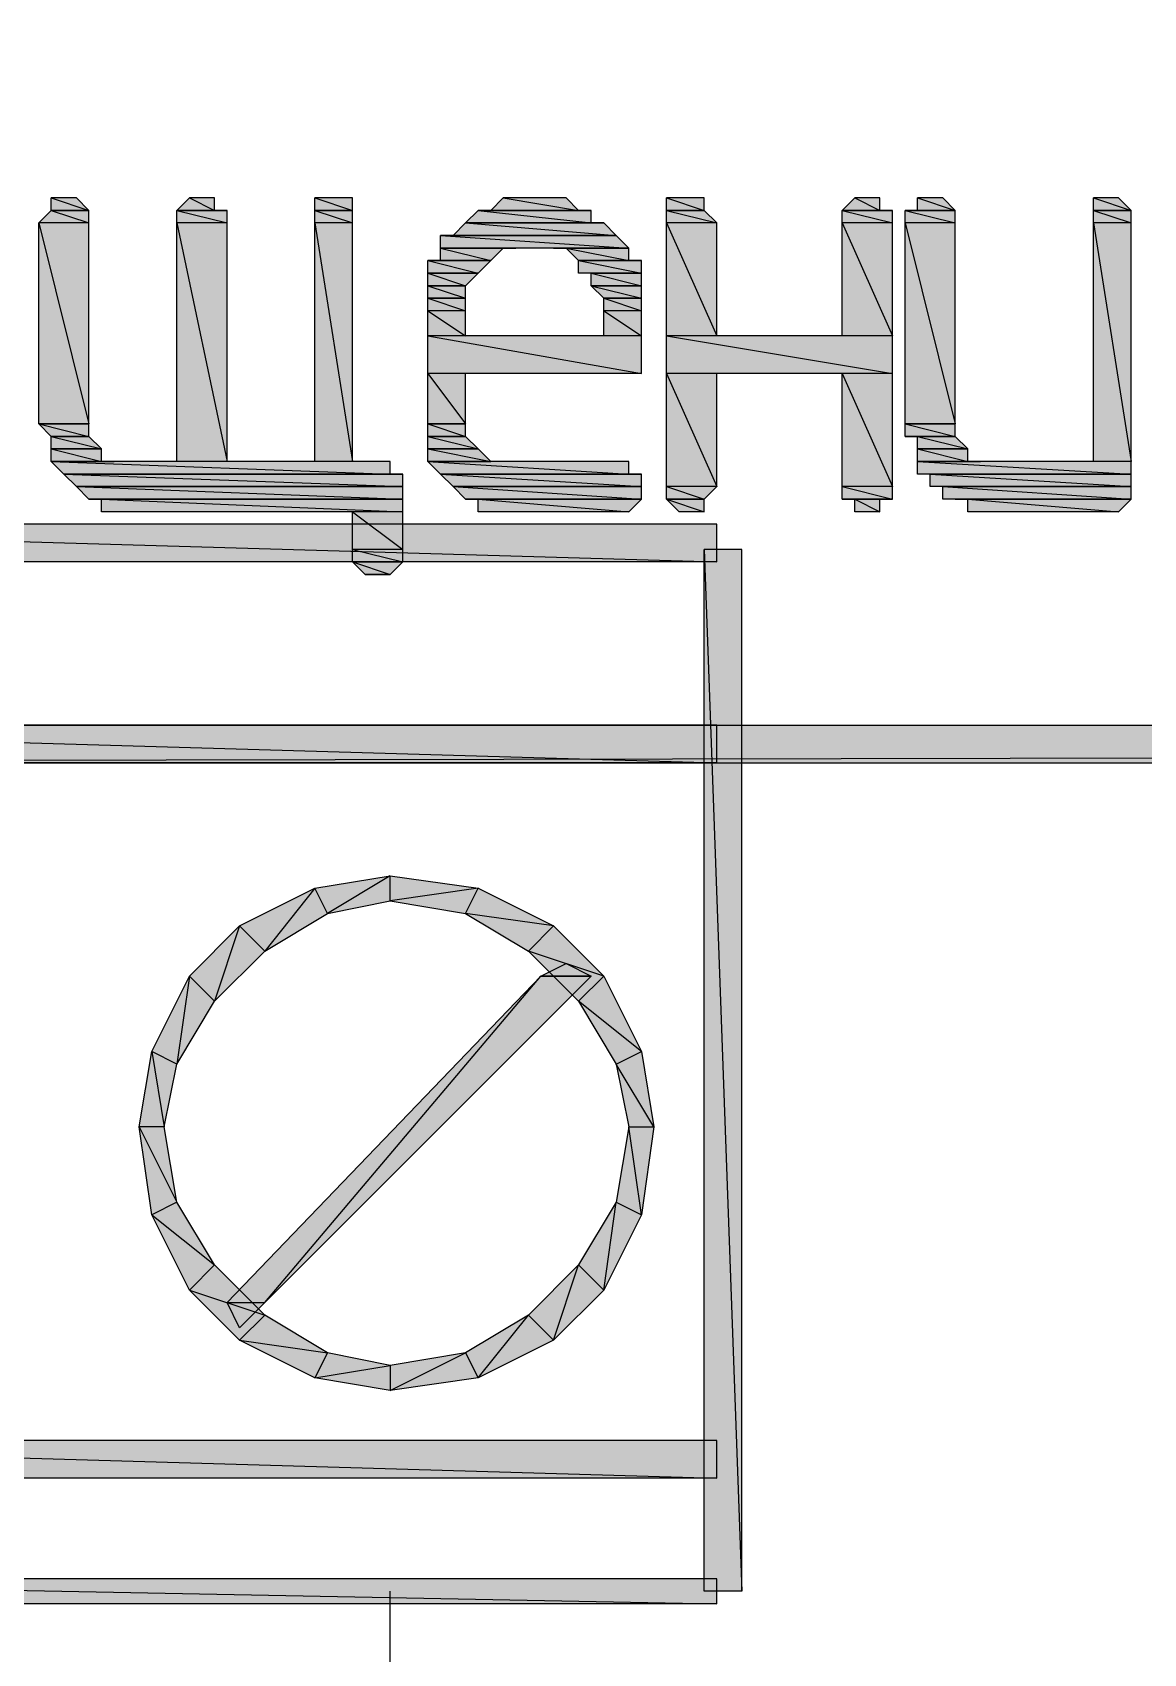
# Model space of a CAD drawing. Header units: millimetres. Extents: x 0 to 420, y 0 to 297.
# Drawn here: x 266.68 to 270.43, y 128.48 to 133.95 of the extents above; entities that cross this region are included whole.
import ezdxf

# ---------------------------------------------------------------- set-up
doc = ezdxf.new("R2010")
doc.units = ezdxf.units.MM
doc.layers.get('0').update_dxf_attribs({"linetype": 'CONTINUOUS'})

msp = doc.modelspace()

# ---------------------------------------------------------------- hatches: boundary and pattern name
at = {"true_color": 0x000007}
h = msp.add_hatch(color=0, dxfattribs=at)
h.paths.add_polyline_path([(261.874, 155.024667), (262.001, 154.897667), (335.110667, 155.024667)], flags=0)
h.paths.add_polyline_path([(262.001, 154.897667), (335.110667, 155.024667), (334.983667, 154.897667)], flags=0)
h.paths.add_polyline_path([(335.110667, 155.024667), (334.983667, 154.897667), (335.110667, 131.487333)], flags=0)
h.paths.add_polyline_path([(334.983667, 154.897667), (335.110667, 131.487333), (334.983667, 131.614333)], flags=0)
h.paths.add_polyline_path([(335.110667, 131.487333), (334.983667, 131.614333), (261.874, 131.487333)], flags=0)
h.paths.add_polyline_path([(334.983667, 131.614333), (261.874, 131.487333), (262.001, 131.614333)], flags=0)
h.paths.add_polyline_path([(261.874, 131.487333), (262.001, 131.614333), (261.874, 155.024667)], flags=0)
h.paths.add_polyline_path([(262.001, 131.614333), (261.874, 155.024667), (262.001, 154.897667)], flags=0)
h = msp.add_hatch(color=0, dxfattribs=at)
h.paths.add_polyline_path([(266.869333, 133.35), (266.742333, 133.35), (266.869333, 133.307667)], flags=0)
h.paths.add_polyline_path([(266.742333, 133.35), (266.869333, 133.307667), (266.7, 133.307667)], flags=0)
h = msp.add_hatch(color=0, dxfattribs=at)
h.paths.add_polyline_path([(266.827, 133.392333), (266.742333, 133.392333), (266.869333, 133.35)], flags=0)
h.paths.add_polyline_path([(266.742333, 133.392333), (266.869333, 133.35), (266.742333, 133.35)], flags=0)
h = msp.add_hatch(color=0, dxfattribs=at)
h.paths.add_polyline_path([(266.742333, 133.35), (266.869333, 133.35)], flags=0)
h.paths.add_polyline_path([(266.869333, 133.35), (266.742333, 133.35)], flags=0)
h = msp.add_hatch(color=0, dxfattribs=at)
h.paths.add_polyline_path([(267.292667, 133.392333), (267.208, 133.392333), (267.292667, 133.35)], flags=0)
h.paths.add_polyline_path([(267.208, 133.392333), (267.292667, 133.35), (267.165667, 133.35)], flags=0)
h = msp.add_hatch(color=0, dxfattribs=at)
h.paths.add_polyline_path([(267.335, 133.35), (267.165667, 133.35)], flags=0)
h.paths.add_polyline_path([(267.335, 133.35), (267.165667, 133.35), (267.292667, 133.35)], flags=0)
h = msp.add_hatch(color=0, dxfattribs=at)
h.paths.add_polyline_path([(267.335, 133.35), (267.165667, 133.35), (267.335, 133.307667)], flags=0)
h.paths.add_polyline_path([(267.165667, 133.35), (267.335, 133.307667), (267.165667, 133.307667)], flags=0)
h = msp.add_hatch(color=0, dxfattribs=at)
h.paths.add_polyline_path([(267.758333, 133.392333), (267.631333, 133.392333), (267.758333, 133.35)], flags=0)
h.paths.add_polyline_path([(267.631333, 133.392333), (267.758333, 133.35), (267.631333, 133.35)], flags=0)
h = msp.add_hatch(color=0, dxfattribs=at)
h.paths.add_polyline_path([(267.631333, 133.35), (267.758333, 133.35)], flags=0)
h.paths.add_polyline_path([(267.758333, 133.35), (267.631333, 133.35)], flags=0)
h = msp.add_hatch(color=0, dxfattribs=at)
h.paths.add_polyline_path([(267.758333, 133.35), (267.631333, 133.35), (267.758333, 133.307667)], flags=0)
h.paths.add_polyline_path([(267.631333, 133.35), (267.758333, 133.307667), (267.631333, 133.307667)], flags=0)
h = msp.add_hatch(color=0, dxfattribs=at)
h.paths.add_polyline_path([(268.562667, 133.35), (268.181667, 133.35), (268.562667, 133.307667)], flags=0)
h.paths.add_polyline_path([(268.181667, 133.35), (268.562667, 133.307667), (268.139333, 133.307667)], flags=0)
h = msp.add_hatch(color=0, dxfattribs=at)
h.paths.add_polyline_path([(268.520333, 133.35), (268.224, 133.35), (268.562667, 133.35)], flags=0)
h.paths.add_polyline_path([(268.224, 133.35), (268.562667, 133.35), (268.181667, 133.35)], flags=0)
h = msp.add_hatch(color=0, dxfattribs=at)
h.paths.add_polyline_path([(268.478, 133.392333), (268.266333, 133.392333), (268.520333, 133.35)], flags=0)
h.paths.add_polyline_path([(268.266333, 133.392333), (268.520333, 133.35), (268.224, 133.35)], flags=0)
h = msp.add_hatch(color=0, dxfattribs=at)
h.paths.add_polyline_path([(268.943667, 133.392333), (268.816667, 133.392333), (268.943667, 133.35)], flags=0)
h.paths.add_polyline_path([(268.816667, 133.392333), (268.943667, 133.35), (268.816667, 133.35)], flags=0)
h = msp.add_hatch(color=0, dxfattribs=at)
h.paths.add_polyline_path([(268.816667, 133.35), (268.943667, 133.35)], flags=0)
h.paths.add_polyline_path([(268.943667, 133.35), (268.816667, 133.35)], flags=0)
h = msp.add_hatch(color=0, dxfattribs=at)
h.paths.add_polyline_path([(268.943667, 133.35), (268.816667, 133.35), (268.986, 133.307667)], flags=0)
h.paths.add_polyline_path([(268.816667, 133.35), (268.986, 133.307667), (268.816667, 133.307667)], flags=0)
h = msp.add_hatch(color=0, dxfattribs=at)
h.paths.add_polyline_path([(269.536333, 133.392333), (269.451667, 133.392333), (269.536333, 133.35)], flags=0)
h.paths.add_polyline_path([(269.451667, 133.392333), (269.536333, 133.35), (269.409333, 133.35)], flags=0)
h = msp.add_hatch(color=0, dxfattribs=at)
h.paths.add_polyline_path([(269.409333, 133.35), (269.578667, 133.35)], flags=0)
h.paths.add_polyline_path([(269.578667, 133.35), (269.409333, 133.35)], flags=0)
h = msp.add_hatch(color=0, dxfattribs=at)
h.paths.add_polyline_path([(269.578667, 133.35), (269.409333, 133.35), (269.578667, 133.307667)], flags=0)
h.paths.add_polyline_path([(269.409333, 133.35), (269.578667, 133.307667), (269.409333, 133.307667)], flags=0)
h = msp.add_hatch(color=0, dxfattribs=at)
h.paths.add_polyline_path([(269.790333, 133.35), (269.663333, 133.35)], flags=0)
h.paths.add_polyline_path([(269.663333, 133.35), (269.790333, 133.35), (269.621, 133.35)], flags=0)
h = msp.add_hatch(color=0, dxfattribs=at)
h.paths.add_polyline_path([(269.790333, 133.35), (269.621, 133.35), (269.790333, 133.307667)], flags=0)
h.paths.add_polyline_path([(269.621, 133.35), (269.790333, 133.307667), (269.621, 133.307667)], flags=0)
h = msp.add_hatch(color=0, dxfattribs=at)
h.paths.add_polyline_path([(269.748, 133.392333), (269.663333, 133.392333), (269.790333, 133.35)], flags=0)
h.paths.add_polyline_path([(269.663333, 133.392333), (269.790333, 133.35), (269.663333, 133.35)], flags=0)
h = msp.add_hatch(color=0, dxfattribs=at)
h.paths.add_polyline_path([(270.340667, 133.392333), (270.256, 133.392333), (270.383, 133.35)], flags=0)
h.paths.add_polyline_path([(270.256, 133.392333), (270.383, 133.35), (270.256, 133.35)], flags=0)
h = msp.add_hatch(color=0, dxfattribs=at)
h.paths.add_polyline_path([(270.256, 133.35), (270.383, 133.35)], flags=0)
h.paths.add_polyline_path([(270.383, 133.35), (270.256, 133.35)], flags=0)
h = msp.add_hatch(color=0, dxfattribs=at)
h.paths.add_polyline_path([(270.383, 133.35), (270.256, 133.35), (270.383, 133.307667)], flags=0)
h.paths.add_polyline_path([(270.256, 133.35), (270.383, 133.307667), (270.256, 133.307667)], flags=0)
h = msp.add_hatch(color=0, dxfattribs=at)
h.paths.add_polyline_path([(266.869333, 133.307667), (266.7, 133.307667), (266.869333, 132.630333)], flags=0)
h.paths.add_polyline_path([(266.7, 133.307667), (266.869333, 132.630333), (266.7, 132.630333)], flags=0)
h.paths.add_polyline_path([(266.869333, 132.630333), (266.7, 132.630333)], flags=0)
h.paths.add_polyline_path([(266.7, 132.630333), (266.869333, 132.630333)], flags=0)
h = msp.add_hatch(color=0, dxfattribs=at)
h.paths.add_polyline_path([(267.335, 133.307667), (267.165667, 133.307667), (267.335, 132.503333)], flags=0)
h.paths.add_polyline_path([(267.165667, 133.307667), (267.335, 132.503333), (267.165667, 132.503333)], flags=0)
h = msp.add_hatch(color=0, dxfattribs=at)
h.paths.add_polyline_path([(267.758333, 133.307667), (267.631333, 133.307667), (267.758333, 132.503333)], flags=0)
h.paths.add_polyline_path([(267.631333, 133.307667), (267.758333, 132.503333), (267.631333, 132.503333)], flags=0)
h = msp.add_hatch(color=0, dxfattribs=at)
h.paths.add_polyline_path([(268.605, 133.307667), (268.139333, 133.307667), (268.647333, 133.265333)], flags=0)
h.paths.add_polyline_path([(268.139333, 133.307667), (268.647333, 133.265333), (268.097, 133.265333)], flags=0)
h.paths.add_polyline_path([(268.647333, 133.265333), (268.097, 133.265333)], flags=0)
h.paths.add_polyline_path([(268.097, 133.265333), (268.647333, 133.265333)], flags=0)
h = msp.add_hatch(color=0, dxfattribs=at)
h.paths.add_polyline_path([(268.139333, 133.307667), (268.605, 133.307667)], flags=0)
h.paths.add_polyline_path([(268.605, 133.307667), (268.139333, 133.307667)], flags=0)
h = msp.add_hatch(color=0, dxfattribs=at)
h.paths.add_polyline_path([(268.986, 133.307667), (268.816667, 133.307667), (268.986, 132.926667)], flags=0)
h.paths.add_polyline_path([(268.816667, 133.307667), (268.986, 132.926667), (268.816667, 132.926667)], flags=0)
h = msp.add_hatch(color=0, dxfattribs=at)
h.paths.add_polyline_path([(269.578667, 133.307667), (269.409333, 133.307667), (269.578667, 132.926667)], flags=0)
h.paths.add_polyline_path([(269.409333, 133.307667), (269.578667, 132.926667), (269.409333, 132.926667)], flags=0)
h = msp.add_hatch(color=0, dxfattribs=at)
h.paths.add_polyline_path([(269.790333, 133.307667), (269.621, 133.307667), (269.790333, 132.630333)], flags=0)
h.paths.add_polyline_path([(269.621, 133.307667), (269.790333, 132.630333), (269.621, 132.630333)], flags=0)
h.paths.add_polyline_path([(269.790333, 132.630333), (269.621, 132.630333)], flags=0)
h.paths.add_polyline_path([(269.621, 132.630333), (269.790333, 132.630333)], flags=0)
h = msp.add_hatch(color=0, dxfattribs=at)
h.paths.add_polyline_path([(270.383, 133.307667), (270.256, 133.307667), (270.383, 132.503333)], flags=0)
h.paths.add_polyline_path([(270.256, 133.307667), (270.383, 132.503333), (270.256, 132.503333)], flags=0)
h = msp.add_hatch(color=0, dxfattribs=at)
h.paths.add_polyline_path([(268.647333, 133.265333), (268.054667, 133.265333), (268.689667, 133.223)], flags=0)
h.paths.add_polyline_path([(268.054667, 133.265333), (268.689667, 133.223), (268.054667, 133.223)], flags=0)
h = msp.add_hatch(color=0, dxfattribs=at)
h.paths.add_polyline_path([(268.224, 133.180667), (268.054667, 133.180667)], flags=0)
h.paths.add_polyline_path([(268.054667, 133.180667), (268.224, 133.180667), (268.012333, 133.180667)], flags=0)
h = msp.add_hatch(color=0, dxfattribs=at)
h.paths.add_polyline_path([(268.224, 133.180667), (268.012333, 133.180667), (268.181667, 133.138333)], flags=0)
h.paths.add_polyline_path([(268.012333, 133.180667), (268.181667, 133.138333), (268.012333, 133.138333)], flags=0)
h = msp.add_hatch(color=0, dxfattribs=at)
h.paths.add_polyline_path([(268.266333, 133.223), (268.054667, 133.223)], flags=0)
h.paths.add_polyline_path([(268.266333, 133.223), (268.054667, 133.223), (268.308667, 133.223)], flags=0)
h = msp.add_hatch(color=0, dxfattribs=at)
h.paths.add_polyline_path([(268.266333, 133.223), (268.054667, 133.223), (268.224, 133.180667)], flags=0)
h.paths.add_polyline_path([(268.054667, 133.223), (268.224, 133.180667), (268.054667, 133.180667)], flags=0)
h = msp.add_hatch(color=0, dxfattribs=at)
h.paths.add_polyline_path([(268.689667, 133.223), (268.435667, 133.223)], flags=0)
h.paths.add_polyline_path([(268.435667, 133.223), (268.689667, 133.223), (268.478, 133.223)], flags=0)
h = msp.add_hatch(color=0, dxfattribs=at)
h.paths.add_polyline_path([(268.689667, 133.223), (268.478, 133.223), (268.689667, 133.180667)], flags=0)
h.paths.add_polyline_path([(268.478, 133.223), (268.689667, 133.180667), (268.520333, 133.180667)], flags=0)
h = msp.add_hatch(color=0, dxfattribs=at)
h.paths.add_polyline_path([(268.732, 133.180667), (268.520333, 133.180667)], flags=0)
h.paths.add_polyline_path([(268.732, 133.180667), (268.520333, 133.180667), (268.689667, 133.180667)], flags=0)
h = msp.add_hatch(color=0, dxfattribs=at)
h.paths.add_polyline_path([(268.732, 133.180667), (268.520333, 133.180667), (268.732, 133.138333)], flags=0)
h.paths.add_polyline_path([(268.520333, 133.180667), (268.732, 133.138333), (268.520333, 133.138333)], flags=0)
h = msp.add_hatch(color=0, dxfattribs=at)
h.paths.add_polyline_path([(268.012333, 133.138333), (268.181667, 133.138333)], flags=0)
h.paths.add_polyline_path([(268.181667, 133.138333), (268.012333, 133.138333)], flags=0)
h = msp.add_hatch(color=0, dxfattribs=at)
h.paths.add_polyline_path([(268.181667, 133.138333), (268.012333, 133.138333), (268.139333, 133.096)], flags=0)
h.paths.add_polyline_path([(268.012333, 133.138333), (268.139333, 133.096), (268.012333, 133.096)], flags=0)
h = msp.add_hatch(color=0, dxfattribs=at)
h.paths.add_polyline_path([(268.562667, 133.138333), (268.732, 133.138333)], flags=0)
h.paths.add_polyline_path([(268.732, 133.138333), (268.562667, 133.138333)], flags=0)
h = msp.add_hatch(color=0, dxfattribs=at)
h.paths.add_polyline_path([(268.732, 133.138333), (268.562667, 133.138333), (268.732, 133.096)], flags=0)
h.paths.add_polyline_path([(268.562667, 133.138333), (268.732, 133.096), (268.562667, 133.096)], flags=0)
h = msp.add_hatch(color=0, dxfattribs=at)
h.paths.add_polyline_path([(268.012333, 133.096), (268.139333, 133.096)], flags=0)
h.paths.add_polyline_path([(268.139333, 133.096), (268.012333, 133.096)], flags=0)
h = msp.add_hatch(color=0, dxfattribs=at)
h.paths.add_polyline_path([(268.139333, 133.096), (268.012333, 133.096), (268.139333, 133.053667)], flags=0)
h.paths.add_polyline_path([(268.012333, 133.096), (268.139333, 133.053667), (268.012333, 133.053667)], flags=0)
h = msp.add_hatch(color=0, dxfattribs=at)
h.paths.add_polyline_path([(268.562667, 133.096), (268.732, 133.096)], flags=0)
h.paths.add_polyline_path([(268.732, 133.096), (268.562667, 133.096)], flags=0)
h = msp.add_hatch(color=0, dxfattribs=at)
h.paths.add_polyline_path([(268.732, 133.096), (268.562667, 133.096), (268.732, 133.053667)], flags=0)
h.paths.add_polyline_path([(268.562667, 133.096), (268.732, 133.053667), (268.605, 133.053667)], flags=0)
h = msp.add_hatch(color=0, dxfattribs=at)
h.paths.add_polyline_path([(268.012333, 133.053667), (268.139333, 133.053667)], flags=0)
h.paths.add_polyline_path([(268.139333, 133.053667), (268.012333, 133.053667)], flags=0)
h = msp.add_hatch(color=0, dxfattribs=at)
h.paths.add_polyline_path([(268.139333, 133.053667), (268.012333, 133.053667), (268.139333, 133.011333)], flags=0)
h.paths.add_polyline_path([(268.012333, 133.053667), (268.139333, 133.011333), (268.012333, 133.011333)], flags=0)
h = msp.add_hatch(color=0, dxfattribs=at)
h.paths.add_polyline_path([(268.139333, 133.011333), (268.012333, 133.011333), (268.139333, 132.926667)], flags=0)
h.paths.add_polyline_path([(268.012333, 133.011333), (268.139333, 132.926667), (268.012333, 132.926667)], flags=0)
h = msp.add_hatch(color=0, dxfattribs=at)
h.paths.add_polyline_path([(268.605, 133.053667), (268.732, 133.053667)], flags=0)
h.paths.add_polyline_path([(268.732, 133.053667), (268.605, 133.053667)], flags=0)
h = msp.add_hatch(color=0, dxfattribs=at)
h.paths.add_polyline_path([(268.732, 133.053667), (268.605, 133.053667), (268.732, 133.011333)], flags=0)
h.paths.add_polyline_path([(268.605, 133.053667), (268.732, 133.011333), (268.605, 133.011333)], flags=0)
h = msp.add_hatch(color=0, dxfattribs=at)
h.paths.add_polyline_path([(268.732, 133.011333), (268.605, 133.011333), (268.732, 132.926667)], flags=0)
h.paths.add_polyline_path([(268.605, 133.011333), (268.732, 132.926667), (268.605, 132.926667)], flags=0)
h = msp.add_hatch(color=0, dxfattribs=at)
h.paths.add_polyline_path([(268.732, 132.926667), (268.012333, 132.926667), (268.732, 132.799667)], flags=0)
h.paths.add_polyline_path([(268.012333, 132.926667), (268.732, 132.799667), (268.012333, 132.799667)], flags=0)
h = msp.add_hatch(color=0, dxfattribs=at)
h.paths.add_polyline_path([(269.578667, 132.926667), (268.816667, 132.926667), (269.578667, 132.799667)], flags=0)
h.paths.add_polyline_path([(268.816667, 132.926667), (269.578667, 132.799667), (268.816667, 132.799667)], flags=0)
h = msp.add_hatch(color=0, dxfattribs=at)
h.paths.add_polyline_path([(268.139333, 132.799667), (268.012333, 132.799667), (268.139333, 132.630333)], flags=0)
h.paths.add_polyline_path([(268.012333, 132.799667), (268.139333, 132.630333), (268.012333, 132.630333)], flags=0)
h.paths.add_polyline_path([(268.139333, 132.630333), (268.012333, 132.630333)], flags=0)
h.paths.add_polyline_path([(268.012333, 132.630333), (268.139333, 132.630333)], flags=0)
h = msp.add_hatch(color=0, dxfattribs=at)
h.paths.add_polyline_path([(268.986, 132.799667), (268.816667, 132.799667), (268.986, 132.418667)], flags=0)
h.paths.add_polyline_path([(268.816667, 132.799667), (268.986, 132.418667), (268.816667, 132.418667)], flags=0)
h = msp.add_hatch(color=0, dxfattribs=at)
h.paths.add_polyline_path([(269.578667, 132.799667), (269.409333, 132.799667), (269.578667, 132.418667)], flags=0)
h.paths.add_polyline_path([(269.409333, 132.799667), (269.578667, 132.418667), (269.409333, 132.418667)], flags=0)
h = msp.add_hatch(color=0, dxfattribs=at)
h.paths.add_polyline_path([(266.869333, 132.630333), (266.7, 132.630333), (266.869333, 132.588)], flags=0)
h.paths.add_polyline_path([(266.7, 132.630333), (266.869333, 132.588), (266.742333, 132.588)], flags=0)
h.paths.add_polyline_path([(266.869333, 132.588), (266.742333, 132.588)], flags=0)
h.paths.add_polyline_path([(266.742333, 132.588), (266.869333, 132.588)], flags=0)
h = msp.add_hatch(color=0, dxfattribs=at)
h.paths.add_polyline_path([(268.139333, 132.630333), (268.012333, 132.630333), (268.139333, 132.588)], flags=0)
h.paths.add_polyline_path([(268.012333, 132.630333), (268.139333, 132.588), (268.012333, 132.588)], flags=0)
h.paths.add_polyline_path([(268.139333, 132.588), (268.012333, 132.588)], flags=0)
h.paths.add_polyline_path([(268.012333, 132.588), (268.139333, 132.588)], flags=0)
h = msp.add_hatch(color=0, dxfattribs=at)
h.paths.add_polyline_path([(269.790333, 132.630333), (269.621, 132.630333), (269.790333, 132.588)], flags=0)
h.paths.add_polyline_path([(269.621, 132.630333), (269.790333, 132.588), (269.621, 132.588)], flags=0)
h.paths.add_polyline_path([(269.790333, 132.588), (269.621, 132.588), (269.663333, 132.588)], flags=0)
h = msp.add_hatch(color=0, dxfattribs=at)
h.paths.add_polyline_path([(266.869333, 132.588), (266.742333, 132.588), (266.911667, 132.545667)], flags=0)
h.paths.add_polyline_path([(266.742333, 132.588), (266.911667, 132.545667), (266.742333, 132.545667)], flags=0)
h.paths.add_polyline_path([(266.911667, 132.545667), (266.742333, 132.545667)], flags=0)
h.paths.add_polyline_path([(266.742333, 132.545667), (266.911667, 132.545667)], flags=0)
h = msp.add_hatch(color=0, dxfattribs=at)
h.paths.add_polyline_path([(268.139333, 132.588), (268.012333, 132.588), (268.181667, 132.545667)], flags=0)
h.paths.add_polyline_path([(268.012333, 132.588), (268.181667, 132.545667), (268.012333, 132.545667)], flags=0)
h.paths.add_polyline_path([(268.181667, 132.545667), (268.012333, 132.545667)], flags=0)
h.paths.add_polyline_path([(268.012333, 132.545667), (268.181667, 132.545667)], flags=0)
for points in [[(269.621, 132.588), (269.790333, 132.588)], [(268.139333, 132.376333), (268.732, 132.376333)], [(268.478, 130.81), (268.562667, 130.767667), (268.393333, 130.767667)], [(268.393333, 130.767667), (268.562667, 130.767667), (267.462, 129.667)]]:
    msp.add_hatch(color=0, dxfattribs=at).paths.add_polyline_path(points, flags=0)
h = msp.add_hatch(color=0, dxfattribs=at)
h.paths.add_polyline_path([(269.790333, 132.588), (269.663333, 132.588), (269.832667, 132.545667)], flags=0)
h.paths.add_polyline_path([(269.663333, 132.588), (269.832667, 132.545667), (269.663333, 132.545667)], flags=0)
h.paths.add_polyline_path([(269.832667, 132.545667), (269.663333, 132.545667)], flags=0)
h.paths.add_polyline_path([(269.663333, 132.545667), (269.832667, 132.545667)], flags=0)
h = msp.add_hatch(color=0, dxfattribs=at)
h.paths.add_polyline_path([(266.911667, 132.545667), (266.742333, 132.545667), (266.911667, 132.503333)], flags=0)
h.paths.add_polyline_path([(266.742333, 132.545667), (266.911667, 132.503333), (266.742333, 132.503333)], flags=0)
h = msp.add_hatch(color=0, dxfattribs=at)
h.paths.add_polyline_path([(268.181667, 132.545667), (268.012333, 132.545667), (268.224, 132.503333)], flags=0)
h.paths.add_polyline_path([(268.012333, 132.545667), (268.224, 132.503333), (268.012333, 132.503333)], flags=0)
h.paths.add_polyline_path([(268.224, 132.503333), (268.012333, 132.503333)], flags=0)
h.paths.add_polyline_path([(268.012333, 132.503333), (268.224, 132.503333)], flags=0)
h = msp.add_hatch(color=0, dxfattribs=at)
h.paths.add_polyline_path([(269.832667, 132.545667), (269.663333, 132.545667), (269.832667, 132.503333)], flags=0)
h.paths.add_polyline_path([(269.663333, 132.545667), (269.832667, 132.503333), (269.663333, 132.503333)], flags=0)
h = msp.add_hatch(color=0, dxfattribs=at)
h.paths.add_polyline_path([(266.742333, 132.503333), (266.954, 132.503333)], flags=0)
h.paths.add_polyline_path([(266.954, 132.503333), (266.742333, 132.503333)], flags=0)
h = msp.add_hatch(color=0, dxfattribs=at)
h.paths.add_polyline_path([(267.885333, 132.503333), (266.742333, 132.503333), (267.885333, 132.461)], flags=0)
h.paths.add_polyline_path([(266.742333, 132.503333), (267.885333, 132.461), (266.784667, 132.461)], flags=0)
h = msp.add_hatch(color=0, dxfattribs=at)
h.paths.add_polyline_path([(268.689667, 132.503333), (268.012333, 132.503333), (268.689667, 132.461)], flags=0)
h.paths.add_polyline_path([(268.012333, 132.503333), (268.689667, 132.461), (268.054667, 132.461)], flags=0)
h = msp.add_hatch(color=0, dxfattribs=at)
h.paths.add_polyline_path([(269.663333, 132.503333), (269.875, 132.503333)], flags=0)
h.paths.add_polyline_path([(269.875, 132.503333), (269.663333, 132.503333)], flags=0)
h = msp.add_hatch(color=0, dxfattribs=at)
h.paths.add_polyline_path([(270.383, 132.503333), (269.663333, 132.503333), (270.383, 132.461)], flags=0)
h.paths.add_polyline_path([(269.663333, 132.503333), (270.383, 132.461), (269.663333, 132.461)], flags=0)
h = msp.add_hatch(color=0, dxfattribs=at)
h.paths.add_polyline_path([(267.927667, 132.461), (266.784667, 132.461)], flags=0)
h.paths.add_polyline_path([(267.927667, 132.461), (266.784667, 132.461), (267.885333, 132.461)], flags=0)
h = msp.add_hatch(color=0, dxfattribs=at)
h.paths.add_polyline_path([(267.927667, 132.461), (266.784667, 132.461), (267.927667, 132.418667)], flags=0)
h.paths.add_polyline_path([(266.784667, 132.461), (267.927667, 132.418667), (266.827, 132.418667)], flags=0)
h.paths.add_polyline_path([(267.927667, 132.418667), (266.827, 132.418667)], flags=0)
h.paths.add_polyline_path([(266.827, 132.418667), (267.927667, 132.418667)], flags=0)
h = msp.add_hatch(color=0, dxfattribs=at)
h.paths.add_polyline_path([(267.927667, 132.418667), (266.827, 132.418667), (267.927667, 132.376333)], flags=0)
h.paths.add_polyline_path([(266.827, 132.418667), (267.927667, 132.376333), (266.869333, 132.376333)], flags=0)
h.paths.add_polyline_path([(267.927667, 132.376333), (266.869333, 132.376333)], flags=0)
h.paths.add_polyline_path([(266.869333, 132.376333), (267.927667, 132.376333)], flags=0)
h = msp.add_hatch(color=0, dxfattribs=at)
h.paths.add_polyline_path([(268.054667, 132.461), (268.732, 132.461)], flags=0)
h.paths.add_polyline_path([(268.732, 132.461), (268.054667, 132.461)], flags=0)
h = msp.add_hatch(color=0, dxfattribs=at)
h.paths.add_polyline_path([(268.732, 132.461), (268.054667, 132.461), (268.732, 132.418667)], flags=0)
h.paths.add_polyline_path([(268.054667, 132.461), (268.732, 132.418667), (268.097, 132.418667)], flags=0)
h.paths.add_polyline_path([(268.732, 132.418667), (268.097, 132.418667)], flags=0)
h.paths.add_polyline_path([(268.097, 132.418667), (268.732, 132.418667)], flags=0)
h = msp.add_hatch(color=0, dxfattribs=at)
h.paths.add_polyline_path([(268.732, 132.418667), (268.097, 132.418667), (268.732, 132.376333)], flags=0)
h.paths.add_polyline_path([(268.097, 132.418667), (268.732, 132.376333), (268.139333, 132.376333)], flags=0)
h.paths.add_polyline_path([(268.732, 132.376333), (268.139333, 132.376333), (268.181667, 132.376333)], flags=0)
h = msp.add_hatch(color=0, dxfattribs=at)
h.paths.add_polyline_path([(268.986, 132.418667), (268.816667, 132.418667), (268.943667, 132.376333)], flags=0)
h.paths.add_polyline_path([(268.816667, 132.418667), (268.943667, 132.376333), (268.816667, 132.376333)], flags=0)
h = msp.add_hatch(color=0, dxfattribs=at)
h.paths.add_polyline_path([(269.578667, 132.418667), (269.409333, 132.418667), (269.578667, 132.376333)], flags=0)
h.paths.add_polyline_path([(269.409333, 132.418667), (269.578667, 132.376333), (269.409333, 132.376333)], flags=0)
h = msp.add_hatch(color=0, dxfattribs=at)
h.paths.add_polyline_path([(269.705667, 132.461), (270.383, 132.461)], flags=0)
h.paths.add_polyline_path([(270.383, 132.461), (269.705667, 132.461)], flags=0)
h = msp.add_hatch(color=0, dxfattribs=at)
h.paths.add_polyline_path([(270.383, 132.461), (269.705667, 132.461), (270.383, 132.418667)], flags=0)
h.paths.add_polyline_path([(269.705667, 132.461), (270.383, 132.418667), (269.705667, 132.418667)], flags=0)
h = msp.add_hatch(color=0, dxfattribs=at)
h.paths.add_polyline_path([(269.748, 132.418667), (270.383, 132.418667)], flags=0)
h.paths.add_polyline_path([(270.383, 132.418667), (269.748, 132.418667)], flags=0)
h = msp.add_hatch(color=0, dxfattribs=at)
h.paths.add_polyline_path([(270.383, 132.418667), (269.748, 132.418667), (270.383, 132.376333)], flags=0)
h.paths.add_polyline_path([(269.748, 132.418667), (270.383, 132.376333), (269.748, 132.376333)], flags=0)
h = msp.add_hatch(color=0, dxfattribs=at)
h.paths.add_polyline_path([(267.927667, 132.376333), (266.911667, 132.376333), (267.927667, 132.334)], flags=0)
h.paths.add_polyline_path([(266.911667, 132.376333), (267.927667, 132.334), (266.911667, 132.334)], flags=0)
h = msp.add_hatch(color=0, dxfattribs=at)
h.paths.add_polyline_path([(268.732, 132.376333), (268.181667, 132.376333), (268.689667, 132.334)], flags=0)
h.paths.add_polyline_path([(268.181667, 132.376333), (268.689667, 132.334), (268.181667, 132.334)], flags=0)
h = msp.add_hatch(color=0, dxfattribs=at)
h.paths.add_polyline_path([(268.816667, 132.376333), (268.943667, 132.376333)], flags=0)
h.paths.add_polyline_path([(268.943667, 132.376333), (268.816667, 132.376333)], flags=0)
h = msp.add_hatch(color=0, dxfattribs=at)
h.paths.add_polyline_path([(268.943667, 132.376333), (268.816667, 132.376333), (268.943667, 132.334)], flags=0)
h.paths.add_polyline_path([(268.816667, 132.376333), (268.943667, 132.334), (268.859, 132.334)], flags=0)
h = msp.add_hatch(color=0, dxfattribs=at)
h.paths.add_polyline_path([(269.536333, 132.376333), (269.409333, 132.376333)], flags=0)
h.paths.add_polyline_path([(269.536333, 132.376333), (269.409333, 132.376333), (269.578667, 132.376333)], flags=0)
h = msp.add_hatch(color=0, dxfattribs=at)
h.paths.add_polyline_path([(269.536333, 132.376333), (269.451667, 132.376333), (269.536333, 132.334)], flags=0)
h.paths.add_polyline_path([(269.451667, 132.376333), (269.536333, 132.334), (269.451667, 132.334)], flags=0)
h = msp.add_hatch(color=0, dxfattribs=at)
h.paths.add_polyline_path([(269.790333, 132.376333), (270.383, 132.376333)], flags=0)
h.paths.add_polyline_path([(270.383, 132.376333), (269.790333, 132.376333)], flags=0)
h = msp.add_hatch(color=0, dxfattribs=at)
h.paths.add_polyline_path([(270.383, 132.376333), (269.832667, 132.376333), (270.340667, 132.334)], flags=0)
h.paths.add_polyline_path([(269.832667, 132.376333), (270.340667, 132.334), (269.832667, 132.334)], flags=0)
h = msp.add_hatch(color=0, dxfattribs=at)
h.paths.add_polyline_path([(267.927667, 132.334), (267.758333, 132.334), (267.927667, 132.207)], flags=0)
h.paths.add_polyline_path([(267.758333, 132.334), (267.927667, 132.207), (267.758333, 132.207)], flags=0)
h = msp.add_hatch(color=0, dxfattribs=at)
h.paths.add_polyline_path([(268.986, 132.291667), (264.625667, 132.291667), (268.986, 132.164667)], flags=0)
h.paths.add_polyline_path([(264.625667, 132.291667), (268.986, 132.164667), (264.625667, 132.164667)], flags=0)
h = msp.add_hatch(color=0, dxfattribs=at)
h.paths.add_polyline_path([(267.927667, 132.207), (267.758333, 132.207), (267.927667, 132.164667)], flags=0)
h.paths.add_polyline_path([(267.758333, 132.207), (267.927667, 132.164667), (267.758333, 132.164667)], flags=0)
h.paths.add_polyline_path([(267.927667, 132.164667), (267.758333, 132.164667)], flags=0)
h.paths.add_polyline_path([(267.758333, 132.164667), (267.927667, 132.164667)], flags=0)
h = msp.add_hatch(color=0, dxfattribs=at)
h.paths.add_polyline_path([(269.070667, 132.207), (268.943667, 132.207), (269.070667, 128.693333)], flags=0)
h.paths.add_polyline_path([(268.943667, 132.207), (269.070667, 128.693333), (268.943667, 128.693333)], flags=0)
h = msp.add_hatch(color=0, dxfattribs=at)
h.paths.add_polyline_path([(267.927667, 132.164667), (267.758333, 132.164667), (267.885333, 132.122333)], flags=0)
h.paths.add_polyline_path([(267.758333, 132.164667), (267.885333, 132.122333), (267.800667, 132.122333)], flags=0)
h.paths.add_polyline_path([(267.885333, 132.122333), (267.800667, 132.122333)], flags=0)
h.paths.add_polyline_path([(267.800667, 132.122333), (267.885333, 132.122333)], flags=0)
h = msp.add_hatch(color=0, dxfattribs=at)
h.paths.add_polyline_path([(268.986, 131.614333), (264.625667, 131.614333), (268.986, 131.487333)], flags=0)
h.paths.add_polyline_path([(264.625667, 131.614333), (268.986, 131.487333), (264.625667, 131.487333)], flags=0)
h = msp.add_hatch(color=0, dxfattribs=at)
h.paths.add_polyline_path([(268.647333, 130.005667), (268.732, 129.963333), (268.689667, 130.259667)], flags=0)
h.paths.add_polyline_path([(268.732, 129.963333), (268.689667, 130.259667), (268.774333, 130.259667)], flags=0)
h.paths.add_polyline_path([(268.689667, 130.259667), (268.774333, 130.259667), (268.647333, 130.471333)], flags=0)
h.paths.add_polyline_path([(268.774333, 130.259667), (268.647333, 130.471333), (268.732, 130.513667)], flags=0)
h.paths.add_polyline_path([(268.647333, 130.471333), (268.732, 130.513667), (268.520333, 130.683)], flags=0)
h.paths.add_polyline_path([(268.732, 130.513667), (268.520333, 130.683), (268.605, 130.767667)], flags=0)
h.paths.add_polyline_path([(268.520333, 130.683), (268.605, 130.767667), (268.351, 130.852333)], flags=0)
h.paths.add_polyline_path([(268.605, 130.767667), (268.351, 130.852333), (268.435667, 130.937)], flags=0)
h.paths.add_polyline_path([(268.351, 130.852333), (268.435667, 130.937), (268.139333, 130.979333)], flags=0)
h.paths.add_polyline_path([(268.435667, 130.937), (268.139333, 130.979333), (268.181667, 131.064)], flags=0)
h.paths.add_polyline_path([(268.139333, 130.979333), (268.181667, 131.064), (267.885333, 131.021667)], flags=0)
h.paths.add_polyline_path([(268.181667, 131.064), (267.885333, 131.021667), (267.885333, 131.106333)], flags=0)
h.paths.add_polyline_path([(267.885333, 131.021667), (267.885333, 131.106333), (267.673667, 130.979333)], flags=0)
h.paths.add_polyline_path([(267.885333, 131.106333), (267.673667, 130.979333), (267.631333, 131.064)], flags=0)
h.paths.add_polyline_path([(267.673667, 130.979333), (267.631333, 131.064), (267.462, 130.852333)], flags=0)
h.paths.add_polyline_path([(267.631333, 131.064), (267.462, 130.852333), (267.377333, 130.937)], flags=0)
h.paths.add_polyline_path([(267.462, 130.852333), (267.377333, 130.937), (267.292667, 130.683)], flags=0)
h.paths.add_polyline_path([(267.377333, 130.937), (267.292667, 130.683), (267.208, 130.767667)], flags=0)
h.paths.add_polyline_path([(267.292667, 130.683), (267.208, 130.767667), (267.165667, 130.471333)], flags=0)
h.paths.add_polyline_path([(267.208, 130.767667), (267.165667, 130.471333), (267.081, 130.513667)], flags=0)
h.paths.add_polyline_path([(267.165667, 130.471333), (267.081, 130.513667), (267.123333, 130.259667)], flags=0)
h.paths.add_polyline_path([(267.081, 130.513667), (267.123333, 130.259667), (267.038667, 130.259667)], flags=0)
h.paths.add_polyline_path([(267.123333, 130.259667), (267.038667, 130.259667), (267.165667, 130.005667)], flags=0)
h.paths.add_polyline_path([(267.038667, 130.259667), (267.165667, 130.005667), (267.081, 129.963333)], flags=0)
h.paths.add_polyline_path([(267.165667, 130.005667), (267.081, 129.963333), (267.292667, 129.794)], flags=0)
h.paths.add_polyline_path([(267.081, 129.963333), (267.292667, 129.794), (267.208, 129.709333)], flags=0)
h.paths.add_polyline_path([(267.292667, 129.794), (267.208, 129.709333), (267.462, 129.624667)], flags=0)
h.paths.add_polyline_path([(267.208, 129.709333), (267.462, 129.624667), (267.377333, 129.54)], flags=0)
h.paths.add_polyline_path([(267.462, 129.624667), (267.377333, 129.54), (267.673667, 129.497667)], flags=0)
h.paths.add_polyline_path([(267.377333, 129.54), (267.673667, 129.497667), (267.631333, 129.413)], flags=0)
h.paths.add_polyline_path([(267.673667, 129.497667), (267.631333, 129.413), (267.885333, 129.455333)], flags=0)
h.paths.add_polyline_path([(267.631333, 129.413), (267.885333, 129.455333), (267.885333, 129.370667)], flags=0)
h.paths.add_polyline_path([(267.885333, 129.455333), (267.885333, 129.370667), (268.139333, 129.497667)], flags=0)
h.paths.add_polyline_path([(267.885333, 129.370667), (268.139333, 129.497667), (268.181667, 129.413)], flags=0)
h.paths.add_polyline_path([(268.139333, 129.497667), (268.181667, 129.413), (268.351, 129.624667)], flags=0)
h.paths.add_polyline_path([(268.181667, 129.413), (268.351, 129.624667), (268.435667, 129.54)], flags=0)
h.paths.add_polyline_path([(268.351, 129.624667), (268.435667, 129.54), (268.520333, 129.794)], flags=0)
h.paths.add_polyline_path([(268.435667, 129.54), (268.520333, 129.794), (268.605, 129.709333)], flags=0)
h.paths.add_polyline_path([(268.520333, 129.794), (268.605, 129.709333), (268.647333, 130.005667)], flags=0)
h.paths.add_polyline_path([(268.605, 129.709333), (268.647333, 130.005667), (268.732, 129.963333)], flags=0)
h = msp.add_hatch(color=0, dxfattribs=at)
h.paths.add_polyline_path([(268.393333, 130.767667), (267.335, 129.667), (267.462, 129.667)], flags=0)
h.paths.add_polyline_path([(267.335, 129.667), (267.462, 129.667), (267.377333, 129.582333)], flags=0)
h = msp.add_hatch(color=0, dxfattribs=at)
h.paths.add_polyline_path([(268.986, 129.201333), (264.625667, 129.201333), (268.986, 129.074333)], flags=0)
h.paths.add_polyline_path([(264.625667, 129.201333), (268.986, 129.074333), (264.625667, 129.074333)], flags=0)
h = msp.add_hatch(color=0, dxfattribs=at)
h.paths.add_polyline_path([(268.986, 128.735667), (264.625667, 128.735667), (268.986, 128.651)], flags=0)
h.paths.add_polyline_path([(264.625667, 128.735667), (268.986, 128.651), (264.625667, 128.651)], flags=0)

# ---------------------------------------------------------------- linework, layer by layer
at = {"color": 0, "true_color": 0x000007}
for points in [[(266.742333, 133.35), (266.869333, 133.307667), (266.7, 133.307667)], [(266.827, 133.392333), (266.742333, 133.392333), (266.869333, 133.35)], [(266.742333, 133.392333), (266.869333, 133.35), (266.742333, 133.35)], [(266.742333, 133.35), (266.869333, 133.35)], [(266.869333, 133.35), (266.742333, 133.35)], [(266.869333, 133.35), (266.742333, 133.35), (266.869333, 133.307667)], [(267.208, 133.392333), (267.292667, 133.35), (267.165667, 133.35)], [(267.335, 133.35), (267.165667, 133.35)], [(267.335, 133.35), (267.165667, 133.35), (267.292667, 133.35)], [(267.335, 133.35), (267.165667, 133.35), (267.335, 133.307667)], [(267.165667, 133.35), (267.335, 133.307667), (267.165667, 133.307667)], [(267.292667, 133.392333), (267.208, 133.392333), (267.292667, 133.35)], [(267.758333, 133.392333), (267.631333, 133.392333), (267.758333, 133.35)], [(267.631333, 133.392333), (267.758333, 133.35), (267.631333, 133.35)], [(267.631333, 133.35), (267.758333, 133.35)], [(267.758333, 133.35), (267.631333, 133.35)], [(267.758333, 133.35), (267.631333, 133.35), (267.758333, 133.307667)], [(267.631333, 133.35), (267.758333, 133.307667), (267.631333, 133.307667)], [(268.181667, 133.35), (268.562667, 133.307667), (268.139333, 133.307667)], [(268.224, 133.35), (268.562667, 133.35), (268.181667, 133.35)], [(268.562667, 133.35), (268.181667, 133.35), (268.562667, 133.307667)], [(268.266333, 133.392333), (268.520333, 133.35), (268.224, 133.35)], [(268.520333, 133.35), (268.224, 133.35), (268.562667, 133.35)], [(268.478, 133.392333), (268.266333, 133.392333), (268.520333, 133.35)], [(268.943667, 133.392333), (268.816667, 133.392333), (268.943667, 133.35)], [(268.816667, 133.392333), (268.943667, 133.35), (268.816667, 133.35)], [(268.816667, 133.35), (268.943667, 133.35)], [(268.943667, 133.35), (268.816667, 133.35)], [(268.943667, 133.35), (268.816667, 133.35), (268.986, 133.307667)], [(268.816667, 133.35), (268.986, 133.307667), (268.816667, 133.307667)], [(269.451667, 133.392333), (269.536333, 133.35), (269.409333, 133.35)], [(269.409333, 133.35), (269.578667, 133.35)], [(269.578667, 133.35), (269.409333, 133.35)], [(269.578667, 133.35), (269.409333, 133.35), (269.578667, 133.307667)], [(269.409333, 133.35), (269.578667, 133.307667), (269.409333, 133.307667)], [(269.536333, 133.392333), (269.451667, 133.392333), (269.536333, 133.35)], [(269.663333, 133.35), (269.790333, 133.35), (269.621, 133.35)], [(269.790333, 133.35), (269.621, 133.35), (269.790333, 133.307667)], [(269.621, 133.35), (269.790333, 133.307667), (269.621, 133.307667)], [(269.748, 133.392333), (269.663333, 133.392333), (269.790333, 133.35)], [(269.663333, 133.392333), (269.790333, 133.35), (269.663333, 133.35)], [(269.790333, 133.35), (269.663333, 133.35)], [(270.340667, 133.392333), (270.256, 133.392333), (270.383, 133.35)], [(270.256, 133.392333), (270.383, 133.35), (270.256, 133.35)], [(270.256, 133.35), (270.383, 133.35)], [(270.383, 133.35), (270.256, 133.35)], [(270.383, 133.35), (270.256, 133.35), (270.383, 133.307667)], [(270.256, 133.35), (270.383, 133.307667), (270.256, 133.307667)], [(266.869333, 133.307667), (266.7, 133.307667), (266.869333, 132.630333)], [(266.7, 133.307667), (266.869333, 132.630333), (266.7, 132.630333)], [(267.335, 133.307667), (267.165667, 133.307667), (267.335, 132.503333)], [(267.165667, 133.307667), (267.335, 132.503333), (267.165667, 132.503333)], [(267.758333, 133.307667), (267.631333, 133.307667), (267.758333, 132.503333)], [(267.631333, 133.307667), (267.758333, 132.503333), (267.631333, 132.503333)], [(268.139333, 133.307667), (268.647333, 133.265333), (268.097, 133.265333)], [(268.139333, 133.307667), (268.605, 133.307667)], [(268.605, 133.307667), (268.139333, 133.307667)], [(268.605, 133.307667), (268.139333, 133.307667), (268.647333, 133.265333)], [(268.986, 133.307667), (268.816667, 133.307667), (268.986, 132.926667)], [(268.816667, 133.307667), (268.986, 132.926667), (268.816667, 132.926667)], [(269.578667, 133.307667), (269.409333, 133.307667), (269.578667, 132.926667)], [(269.409333, 133.307667), (269.578667, 132.926667), (269.409333, 132.926667)], [(269.790333, 133.307667), (269.621, 133.307667), (269.790333, 132.630333)], [(269.621, 133.307667), (269.790333, 132.630333), (269.621, 132.630333)], [(270.383, 133.307667), (270.256, 133.307667), (270.383, 132.503333)], [(270.256, 133.307667), (270.383, 132.503333), (270.256, 132.503333)], [(268.647333, 133.265333), (268.054667, 133.265333), (268.689667, 133.223)], [(268.054667, 133.265333), (268.689667, 133.223), (268.054667, 133.223)], [(268.647333, 133.265333), (268.097, 133.265333)], [(268.097, 133.265333), (268.647333, 133.265333)], [(268.054667, 133.180667), (268.224, 133.180667), (268.012333, 133.180667)], [(268.224, 133.180667), (268.012333, 133.180667), (268.181667, 133.138333)], [(268.012333, 133.180667), (268.181667, 133.138333), (268.012333, 133.138333)], [(268.266333, 133.223), (268.054667, 133.223)], [(268.266333, 133.223), (268.054667, 133.223), (268.308667, 133.223)], [(268.266333, 133.223), (268.054667, 133.223), (268.224, 133.180667)], [(268.054667, 133.223), (268.224, 133.180667), (268.054667, 133.180667)], [(268.224, 133.180667), (268.054667, 133.180667)], [(268.689667, 133.223), (268.435667, 133.223)], [(268.435667, 133.223), (268.689667, 133.223), (268.478, 133.223)], [(268.689667, 133.223), (268.478, 133.223), (268.689667, 133.180667)], [(268.478, 133.223), (268.689667, 133.180667), (268.520333, 133.180667)], [(268.732, 133.180667), (268.520333, 133.180667)], [(268.732, 133.180667), (268.520333, 133.180667), (268.689667, 133.180667)], [(268.732, 133.180667), (268.520333, 133.180667), (268.732, 133.138333)], [(268.520333, 133.180667), (268.732, 133.138333), (268.520333, 133.138333)], [(268.012333, 133.138333), (268.181667, 133.138333)], [(268.181667, 133.138333), (268.012333, 133.138333)], [(268.181667, 133.138333), (268.012333, 133.138333), (268.139333, 133.096)], [(268.012333, 133.138333), (268.139333, 133.096), (268.012333, 133.096)], [(268.562667, 133.138333), (268.732, 133.138333)], [(268.732, 133.138333), (268.562667, 133.138333)], [(268.732, 133.138333), (268.562667, 133.138333), (268.732, 133.096)], [(268.562667, 133.138333), (268.732, 133.096), (268.562667, 133.096)], [(268.012333, 133.096), (268.139333, 133.096)], [(268.139333, 133.096), (268.012333, 133.096)], [(268.139333, 133.096), (268.012333, 133.096), (268.139333, 133.053667)], [(268.012333, 133.096), (268.139333, 133.053667), (268.012333, 133.053667)], [(268.562667, 133.096), (268.732, 133.096)], [(268.732, 133.096), (268.562667, 133.096)], [(268.732, 133.096), (268.562667, 133.096), (268.732, 133.053667)], [(268.562667, 133.096), (268.732, 133.053667), (268.605, 133.053667)], [(268.012333, 133.053667), (268.139333, 133.053667)], [(268.139333, 133.053667), (268.012333, 133.053667)], [(268.139333, 133.053667), (268.012333, 133.053667), (268.139333, 133.011333)], [(268.012333, 133.053667), (268.139333, 133.011333), (268.012333, 133.011333)], [(268.139333, 133.011333), (268.012333, 133.011333), (268.139333, 132.926667)], [(268.012333, 133.011333), (268.139333, 132.926667), (268.012333, 132.926667)], [(268.605, 133.053667), (268.732, 133.053667)], [(268.732, 133.053667), (268.605, 133.053667)], [(268.732, 133.053667), (268.605, 133.053667), (268.732, 133.011333)], [(268.605, 133.053667), (268.732, 133.011333), (268.605, 133.011333)], [(268.732, 133.011333), (268.605, 133.011333), (268.732, 132.926667)], [(268.605, 133.011333), (268.732, 132.926667), (268.605, 132.926667)], [(268.732, 132.926667), (268.012333, 132.926667), (268.732, 132.799667)], [(268.012333, 132.926667), (268.732, 132.799667), (268.012333, 132.799667)], [(269.578667, 132.926667), (268.816667, 132.926667), (269.578667, 132.799667)], [(268.816667, 132.926667), (269.578667, 132.799667), (268.816667, 132.799667)], [(268.139333, 132.799667), (268.012333, 132.799667), (268.139333, 132.630333)], [(268.012333, 132.799667), (268.139333, 132.630333), (268.012333, 132.630333)], [(268.986, 132.799667), (268.816667, 132.799667), (268.986, 132.418667)], [(268.816667, 132.799667), (268.986, 132.418667), (268.816667, 132.418667)], [(269.578667, 132.799667), (269.409333, 132.799667), (269.578667, 132.418667)], [(269.409333, 132.799667), (269.578667, 132.418667), (269.409333, 132.418667)], [(266.869333, 132.630333), (266.7, 132.630333)], [(266.7, 132.630333), (266.869333, 132.630333)], [(266.869333, 132.630333), (266.7, 132.630333), (266.869333, 132.588)], [(266.7, 132.630333), (266.869333, 132.588), (266.742333, 132.588)], [(268.139333, 132.630333), (268.012333, 132.630333)], [(268.012333, 132.630333), (268.139333, 132.630333)], [(268.139333, 132.630333), (268.012333, 132.630333), (268.139333, 132.588)], [(268.012333, 132.630333), (268.139333, 132.588), (268.012333, 132.588)], [(269.790333, 132.630333), (269.621, 132.630333)], [(269.621, 132.630333), (269.790333, 132.630333)], [(269.790333, 132.630333), (269.621, 132.630333), (269.790333, 132.588)], [(269.621, 132.630333), (269.790333, 132.588), (269.621, 132.588)], [(266.869333, 132.588), (266.742333, 132.588)], [(266.742333, 132.588), (266.869333, 132.588)], [(266.869333, 132.588), (266.742333, 132.588), (266.911667, 132.545667)], [(266.742333, 132.588), (266.911667, 132.545667), (266.742333, 132.545667)], [(268.139333, 132.588), (268.012333, 132.588)], [(268.012333, 132.588), (268.139333, 132.588)], [(268.139333, 132.588), (268.012333, 132.588), (268.181667, 132.545667)], [(268.012333, 132.588), (268.181667, 132.545667), (268.012333, 132.545667)], [(269.790333, 132.588), (269.621, 132.588), (269.663333, 132.588)], [(269.621, 132.588), (269.790333, 132.588)], [(269.790333, 132.588), (269.663333, 132.588), (269.832667, 132.545667)], [(269.663333, 132.588), (269.832667, 132.545667), (269.663333, 132.545667)], [(266.911667, 132.545667), (266.742333, 132.545667)], [(266.742333, 132.545667), (266.911667, 132.545667)], [(266.911667, 132.545667), (266.742333, 132.545667), (266.911667, 132.503333)], [(266.742333, 132.545667), (266.911667, 132.503333), (266.742333, 132.503333)], [(268.181667, 132.545667), (268.012333, 132.545667)], [(268.012333, 132.545667), (268.181667, 132.545667)], [(268.181667, 132.545667), (268.012333, 132.545667), (268.224, 132.503333)], [(268.012333, 132.545667), (268.224, 132.503333), (268.012333, 132.503333)], [(269.832667, 132.545667), (269.663333, 132.545667)], [(269.663333, 132.545667), (269.832667, 132.545667)], [(269.832667, 132.545667), (269.663333, 132.545667), (269.832667, 132.503333)], [(269.663333, 132.545667), (269.832667, 132.503333), (269.663333, 132.503333)], [(266.742333, 132.503333), (266.954, 132.503333)], [(266.954, 132.503333), (266.742333, 132.503333)], [(267.885333, 132.503333), (266.742333, 132.503333), (267.885333, 132.461)], [(266.742333, 132.503333), (267.885333, 132.461), (266.784667, 132.461)], [(268.224, 132.503333), (268.012333, 132.503333)], [(268.012333, 132.503333), (268.224, 132.503333)], [(268.689667, 132.503333), (268.012333, 132.503333), (268.689667, 132.461)], [(268.012333, 132.503333), (268.689667, 132.461), (268.054667, 132.461)], [(269.663333, 132.503333), (269.875, 132.503333)], [(269.875, 132.503333), (269.663333, 132.503333)], [(270.383, 132.503333), (269.663333, 132.503333), (270.383, 132.461)], [(269.663333, 132.503333), (270.383, 132.461), (269.663333, 132.461)], [(267.927667, 132.461), (266.784667, 132.461)], [(267.927667, 132.461), (266.784667, 132.461), (267.885333, 132.461)], [(267.927667, 132.461), (266.784667, 132.461), (267.927667, 132.418667)], [(266.784667, 132.461), (267.927667, 132.418667), (266.827, 132.418667)], [(267.927667, 132.418667), (266.827, 132.418667)], [(266.827, 132.418667), (267.927667, 132.418667)], [(267.927667, 132.418667), (266.827, 132.418667), (267.927667, 132.376333)], [(266.827, 132.418667), (267.927667, 132.376333), (266.869333, 132.376333)], [(268.054667, 132.461), (268.732, 132.461)], [(268.732, 132.461), (268.054667, 132.461)], [(268.732, 132.461), (268.054667, 132.461), (268.732, 132.418667)], [(268.054667, 132.461), (268.732, 132.418667), (268.097, 132.418667)], [(268.732, 132.418667), (268.097, 132.418667)], [(268.097, 132.418667), (268.732, 132.418667)], [(268.732, 132.418667), (268.097, 132.418667), (268.732, 132.376333)], [(268.097, 132.418667), (268.732, 132.376333), (268.139333, 132.376333)], [(268.986, 132.418667), (268.816667, 132.418667), (268.943667, 132.376333)], [(268.816667, 132.418667), (268.943667, 132.376333), (268.816667, 132.376333)], [(269.578667, 132.418667), (269.409333, 132.418667), (269.578667, 132.376333)], [(269.409333, 132.418667), (269.578667, 132.376333), (269.409333, 132.376333)], [(269.705667, 132.461), (270.383, 132.461)], [(270.383, 132.461), (269.705667, 132.461)], [(270.383, 132.461), (269.705667, 132.461), (270.383, 132.418667)], [(269.705667, 132.461), (270.383, 132.418667), (269.705667, 132.418667)], [(269.748, 132.418667), (270.383, 132.418667)], [(270.383, 132.418667), (269.748, 132.418667)], [(270.383, 132.418667), (269.748, 132.418667), (270.383, 132.376333)], [(269.748, 132.418667), (270.383, 132.376333), (269.748, 132.376333)], [(267.927667, 132.376333), (266.869333, 132.376333)], [(266.869333, 132.376333), (267.927667, 132.376333)], [(267.927667, 132.376333), (266.911667, 132.376333), (267.927667, 132.334)], [(266.911667, 132.376333), (267.927667, 132.334), (266.911667, 132.334)], [(268.732, 132.376333), (268.139333, 132.376333), (268.181667, 132.376333)], [(268.139333, 132.376333), (268.732, 132.376333)], [(268.732, 132.376333), (268.181667, 132.376333), (268.689667, 132.334)], [(268.181667, 132.376333), (268.689667, 132.334), (268.181667, 132.334)], [(268.816667, 132.376333), (268.943667, 132.376333)], [(268.943667, 132.376333), (268.816667, 132.376333)], [(268.943667, 132.376333), (268.816667, 132.376333), (268.943667, 132.334)], [(268.816667, 132.376333), (268.943667, 132.334), (268.859, 132.334)], [(269.536333, 132.376333), (269.409333, 132.376333)], [(269.536333, 132.376333), (269.409333, 132.376333), (269.578667, 132.376333)], [(269.536333, 132.376333), (269.451667, 132.376333), (269.536333, 132.334)], [(269.451667, 132.376333), (269.536333, 132.334), (269.451667, 132.334)], [(269.790333, 132.376333), (270.383, 132.376333)], [(270.383, 132.376333), (269.790333, 132.376333)], [(270.383, 132.376333), (269.832667, 132.376333), (270.340667, 132.334)], [(269.832667, 132.376333), (270.340667, 132.334), (269.832667, 132.334)], [(267.927667, 132.334), (267.758333, 132.334), (267.927667, 132.207)], [(267.758333, 132.334), (267.927667, 132.207), (267.758333, 132.207)], [(268.986, 132.291667), (264.625667, 132.291667), (268.986, 132.164667)], [(264.625667, 132.291667), (268.986, 132.164667), (264.625667, 132.164667)], [(267.927667, 132.207), (267.758333, 132.207), (267.927667, 132.164667)], [(267.758333, 132.207), (267.927667, 132.164667), (267.758333, 132.164667)], [(269.070667, 132.207), (268.943667, 132.207), (269.070667, 128.693333)], [(268.943667, 132.207), (269.070667, 128.693333), (268.943667, 128.693333)], [(267.927667, 132.164667), (267.758333, 132.164667)], [(267.758333, 132.164667), (267.927667, 132.164667)], [(267.927667, 132.164667), (267.758333, 132.164667), (267.885333, 132.122333)], [(267.758333, 132.164667), (267.885333, 132.122333), (267.800667, 132.122333)], [(267.885333, 132.122333), (267.800667, 132.122333)], [(267.800667, 132.122333), (267.885333, 132.122333)], [(335.110667, 131.487333), (334.983667, 131.614333), (261.874, 131.487333)], [(334.983667, 131.614333), (261.874, 131.487333), (262.001, 131.614333)], [(268.986, 131.614333), (264.625667, 131.614333), (268.986, 131.487333)], [(264.625667, 131.614333), (268.986, 131.487333), (264.625667, 131.487333)], [(267.885333, 131.106333), (267.673667, 130.979333), (267.631333, 131.064)], [(267.885333, 131.021667), (267.885333, 131.106333), (267.673667, 130.979333)], [(268.181667, 131.064), (267.885333, 131.021667), (267.885333, 131.106333)], [(267.631333, 131.064), (267.462, 130.852333), (267.377333, 130.937)], [(267.673667, 130.979333), (267.631333, 131.064), (267.462, 130.852333)], [(268.139333, 130.979333), (268.181667, 131.064), (267.885333, 131.021667)], [(268.435667, 130.937), (268.139333, 130.979333), (268.181667, 131.064)], [(267.377333, 130.937), (267.292667, 130.683), (267.208, 130.767667)], [(267.462, 130.852333), (267.377333, 130.937), (267.292667, 130.683)], [(268.351, 130.852333), (268.435667, 130.937), (268.139333, 130.979333)], [(268.605, 130.767667), (268.351, 130.852333), (268.435667, 130.937)], [(268.520333, 130.683), (268.605, 130.767667), (268.351, 130.852333)], [(268.478, 130.81), (268.562667, 130.767667), (268.393333, 130.767667)], [(267.208, 130.767667), (267.165667, 130.471333), (267.081, 130.513667)], [(267.292667, 130.683), (267.208, 130.767667), (267.165667, 130.471333)], [(268.393333, 130.767667), (267.335, 129.667), (267.462, 129.667)], [(268.393333, 130.767667), (268.562667, 130.767667), (267.462, 129.667)], [(268.732, 130.513667), (268.520333, 130.683), (268.605, 130.767667)], [(268.647333, 130.471333), (268.732, 130.513667), (268.520333, 130.683)], [(267.081, 130.513667), (267.123333, 130.259667), (267.038667, 130.259667)], [(267.165667, 130.471333), (267.081, 130.513667), (267.123333, 130.259667)], [(268.774333, 130.259667), (268.647333, 130.471333), (268.732, 130.513667)], [(268.689667, 130.259667), (268.774333, 130.259667), (268.647333, 130.471333)], [(267.123333, 130.259667), (267.038667, 130.259667), (267.165667, 130.005667)], [(267.038667, 130.259667), (267.165667, 130.005667), (267.081, 129.963333)], [(268.647333, 130.005667), (268.732, 129.963333), (268.689667, 130.259667)], [(268.732, 129.963333), (268.689667, 130.259667), (268.774333, 130.259667)], [(267.165667, 130.005667), (267.081, 129.963333), (267.292667, 129.794)], [(268.520333, 129.794), (268.605, 129.709333), (268.647333, 130.005667)], [(268.605, 129.709333), (268.647333, 130.005667), (268.732, 129.963333)], [(267.081, 129.963333), (267.292667, 129.794), (267.208, 129.709333)], [(267.292667, 129.794), (267.208, 129.709333), (267.462, 129.624667)], [(268.351, 129.624667), (268.435667, 129.54), (268.520333, 129.794)], [(268.435667, 129.54), (268.520333, 129.794), (268.605, 129.709333)], [(267.208, 129.709333), (267.462, 129.624667), (267.377333, 129.54)], [(267.335, 129.667), (267.462, 129.667), (267.377333, 129.582333)], [(267.462, 129.624667), (267.377333, 129.54), (267.673667, 129.497667)], [(268.139333, 129.497667), (268.181667, 129.413), (268.351, 129.624667)], [(268.181667, 129.413), (268.351, 129.624667), (268.435667, 129.54)], [(267.377333, 129.54), (267.673667, 129.497667), (267.631333, 129.413)], [(267.673667, 129.497667), (267.631333, 129.413), (267.885333, 129.455333)], [(267.885333, 129.455333), (267.885333, 129.370667), (268.139333, 129.497667)], [(267.885333, 129.370667), (268.139333, 129.497667), (268.181667, 129.413)], [(267.631333, 129.413), (267.885333, 129.455333), (267.885333, 129.370667)], [(268.986, 129.201333), (264.625667, 129.201333), (268.986, 129.074333)], [(264.625667, 129.201333), (268.986, 129.074333), (264.625667, 129.074333)], [(268.986, 128.735667), (264.625667, 128.735667), (268.986, 128.651)], [(264.625667, 128.735667), (268.986, 128.651), (264.625667, 128.651)]]:
    msp.add_lwpolyline(points, close=True, dxfattribs=at)
msp.add_lwpolyline([(314.113333, 114.511667), (307.975, 114.511667), (307.975, 116.205), (307.086, 114.511667), (303.149, 114.511667), (267.885333, 114.511667), (267.885333, 128.693333)], dxfattribs=at)

doc.saveas('drawing.dxf')
